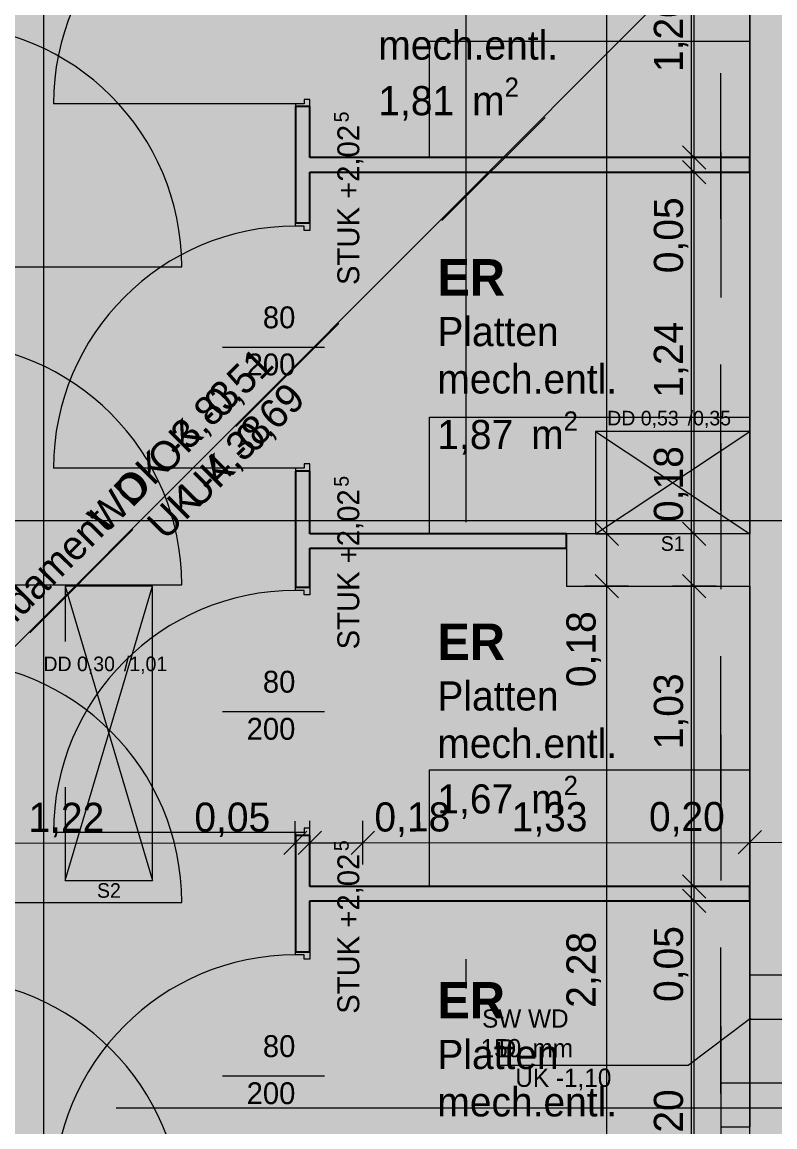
# Model space of a CAD drawing. Header units: metres. Extents: x -14 to 130, y -38 to 4.
# Drawn here: x 2.927 to 5.511, y -8.08 to -4.29 of the extents above; entities that cross this region are included whole.
import ezdxf

# ---------------------------------------------------------------- set-up
doc = ezdxf.new("R2010")
doc.units = ezdxf.units.M
doc.header["$MEASUREMENT"] = 0
for name, pattern in [('Schnittlinie', [0.006, 0.003, -0.0015, 0, -0.0015]), ('Strichlinie eng', [0.002, 0.0015, -0.0005]), ('Untersicht', [0.001, 0.0005, -0.0005])]:
    doc.linetypes.add(name, pattern=pattern)
for name, color, linetype in [('-1._KG PP_3_120 Wand Innen tragend', 7, 'Continuous'), ('-1._KG PP_3_130 Wand Innen', 7, 'Continuous'), ('-1._KG PP_3_220 Bodenaufbau', 7, 'Continuous'), ('-1._KG PP_3_270 Deckendurchbruchsymbol', 7, 'Continuous'), ('-1._KG PP_3_520 Fixeinbauten', 7, 'Continuous'), ('-1._KG PP_3_810 Raum', 7, 'Continuous'), ('-1._KG PP_3_851 Marker Schnitt', 7, 'Continuous'), ('-1._KG PP_3_950 Polierplan Bemaßung', 7, 'Continuous'), ('-1._KG PP_3_Bemaßen_Sperrmaß 2D', 7, 'Continuous'), ('-1._KG PP_3_Gelände_Beschriftung Gelände', 7, 'Continuous'), ('-1._KG PP_3_Kataster Grenzpunkte_Grenzpunkt (GP) Hausecke_Kennzeichen', 7, 'Continuous'), ('-1._KG PP_3_Kataster Grundstücke_Grundstück', 7, 'Continuous')]:
    doc.layers.add(name, color=color, linetype=linetype)
doc.styles.add('ERSTELLTER_STIL_5', font='')
doc.styles.add('ERSTELLTER_STIL_9', font='')
doc.styles.get('ERSTELLTER_STIL_5').set_extended_font_data('Eurostile')
doc.styles.get('ERSTELLTER_STIL_9').set_extended_font_data('Eurostile', bold=True)
doc.linetypes.add('GAS', pattern='A,0,[1,415_260415_PP_VA_1_2 -1 KG1.Shx,S=0.186508,R=0,X=0,Y=0],-26.5,0', length=26.5)

msp = doc.modelspace()

# ---------------------------------------------------------------- hatches: boundary and pattern name
at = {"layer": '-1._KG PP_3_120 Wand Innen tragend', "linetype": 'Continuous', "lineweight": 13, "true_color": 0x3f7f02}
for points in [[(5.425, -3.705), (5.425, -7.56), (5.625, -7.56), (5.625, -3.705)], [(5.425, -6.045), (4.795, -6.045), (4.795, -6.225), (5.425, -6.225)], [(5.625, -7.71), (5.425, -7.71), (5.425, -7.93), (5.625, -7.93)]]:
    msp.add_hatch(color=76, dxfattribs=at).paths.add_polyline_path(points)
at = {"layer": '-1._KG PP_3_130 Wand Innen', "linetype": 'Continuous', "lineweight": 0, "true_color": 0x373737}
for points in [[(3.865, -4.98), (3.915, -4.98), (3.915, -4.58), (3.865, -4.58)], [(3.915, -4.805), (5.425, -4.805), (5.425, -4.755), (3.915, -4.755)], [(3.865, -6.23), (3.915, -6.23), (3.915, -5.83), (3.865, -5.83)], [(3.915, -6.095), (4.795, -6.095), (4.795, -6.045), (3.915, -6.045)], [(3.865, -7.48), (3.915, -7.48), (3.915, -7.08), (3.865, -7.08)], [(3.915, -7.305), (5.425, -7.305), (5.425, -7.255), (3.915, -7.255)]]:
    msp.add_hatch(color=250, dxfattribs=at).paths.add_polyline_path(points)
at = {"layer": '-1._KG PP_3_Gelände_Beschriftung Gelände', "linetype": 'Continuous', "lineweight": 0, "true_color": 0x060c00}
h = msp.add_hatch(color=98, dxfattribs=at)
h.paths.add_polyline_path([(0.6022, -0.6), (0.6319, -8.705), (5.625, -8.705), (5.625, -3.705), (8.725, -3.705), (8.725, -5.925), (8.925, -5.925), (8.925, -5.905), (9.105, -5.905), (9.105, -4.225), (10.725, -4.225), (10.725, -5.905), (10.905, -5.905), (10.905, -6.225), (12.425, -6.225), (12.425, -9.355), (15.32, -9.355), (15.32, -8.955), (18.3552, -8.955), (18.383, -0.6)])
h.paths.add_polyline_path([(1.4029, -0.8), (1.4029, -1.4), (0.8029, -1.4), (0.8029, -0.8)], flags=0)
h.paths.add_polyline_path([(17.5774, -2.893), (17.5774, -2.293), (18.1774, -2.293), (18.1774, -2.893)], flags=0)
at = {"layer": '-1._KG PP_3_Kataster Grenzpunkte_Grenzpunkt (GP) Hausecke_Kennzeichen', "linetype": 'Continuous', "lineweight": 0, "true_color": 0x000000}
msp.add_hatch(color=18, dxfattribs=at).paths.add_polyline_path([(5.4225, -7.71), (5.4227, -7.711), (5.4232, -7.7118), (5.424, -7.7123), (5.425, -7.7125), (5.426, -7.7123), (5.4268, -7.7118), (5.4273, -7.711), (5.4275, -7.71), (5.4273, -7.709), (5.4268, -7.7082), (5.426, -7.7077), (5.425, -7.7075), (5.424, -7.7077), (5.4232, -7.7082), (5.4227, -7.709)])

# ---------------------------------------------------------------- linework, layer by layer
at = {"layer": '-1._KG PP_3_120 Wand Innen tragend', "color": 7, "linetype": 'Continuous', "lineweight": 18, "ltscale": 1000, "flags": 128}
for points in [[(5.425, -3.505), (5.425, -6.045)], [(5.425, -6.045), (4.795, -6.045)], [(4.795, -6.045), (4.795, -6.225)], [(4.795, -6.225), (5.425, -6.225)], [(5.425, -6.225), (5.425, -7.56)], [(5.625, -7.56), (5.425, -7.56)], [(5.425, -7.71), (5.425, -7.93)], [(5.425, -7.71), (5.625, -7.71)], [(5.625, -7.93), (5.425, -7.93)]]:
    msp.add_lwpolyline(points, dxfattribs=at)
at = {"layer": '-1._KG PP_3_120 Wand Innen tragend', "color": 16, "linetype": 'Continuous', "lineweight": 13, "ltscale": 1000, "true_color": 0x7e0000, "flags": 128}
for points in [[(5.425, -7.56), (5.425, -7.71)], [(5.425, -7.93), (5.425, -8.08)]]:
    msp.add_lwpolyline(points, dxfattribs=at)
at = {"layer": '-1._KG PP_3_130 Wand Innen', "color": 7, "linetype": 'Continuous', "lineweight": 13, "ltscale": 1000}
for p, q in [((3.865, -4.57), (3.035, -4.57)), ((3.895, -4.57), (3.865, -4.57)), ((3.865, -4.57), (3.865, -4.58)), ((3.865, -4.58), (3.915, -4.58)), ((3.915, -4.555), (3.895, -4.555)), ((3.895, -4.555), (3.895, -4.57)), ((3.915, -4.58), (3.915, -4.555)), ((3.865, -4.99), (3.865, -4.98)), ((3.865, -4.98), (3.915, -4.98)), ((3.895, -4.99), (3.865, -4.99)), ((3.895, -5.005), (3.895, -4.99)), ((3.915, -4.98), (3.915, -5.005)), ((3.915, -5.005), (3.895, -5.005)), ((2.645, -5.13), (3.475, -5.13)), ((3.615, -5.405), (3.965, -5.405)), ((3.865, -5.82), (3.035, -5.82)), ((3.895, -5.82), (3.865, -5.82)), ((3.865, -5.82), (3.865, -5.83)), ((3.865, -5.83), (3.915, -5.83)), ((3.915, -5.805), (3.895, -5.805)), ((3.895, -5.805), (3.895, -5.82)), ((3.915, -5.83), (3.915, -5.805)), ((2.645, -6.22), (3.475, -6.22)), ((3.865, -6.24), (3.865, -6.23)), ((3.865, -6.23), (3.915, -6.23)), ((3.895, -6.24), (3.865, -6.24)), ((3.895, -6.255), (3.895, -6.24)), ((3.915, -6.23), (3.915, -6.255)), ((3.915, -6.255), (3.895, -6.255)), ((3.615, -6.655), (3.965, -6.655)), ((3.865, -7.07), (3.035, -7.07)), ((3.895, -7.07), (3.865, -7.07)), ((3.865, -7.07), (3.865, -7.08)), ((3.865, -7.08), (3.915, -7.08)), ((3.915, -7.055), (3.895, -7.055)), ((3.895, -7.055), (3.895, -7.07)), ((3.915, -7.08), (3.915, -7.055)), ((2.645, -7.31), (3.475, -7.31)), ((3.865, -7.49), (3.865, -7.48)), ((3.865, -7.48), (3.915, -7.48)), ((3.895, -7.49), (3.865, -7.49)), ((3.895, -7.505), (3.895, -7.49)), ((3.915, -7.48), (3.915, -7.505)), ((3.915, -7.505), (3.895, -7.505)), ((3.615, -7.905), (3.965, -7.905))]:
    msp.add_line(p, q, dxfattribs=at)
at = {"layer": '-1._KG PP_3_130 Wand Innen', "color": 7, "linetype": 'Continuous', "lineweight": 25, "ltscale": 1000}
for p, q in [((3.915, -4.58), (3.865, -4.58)), ((3.915, -4.58), (3.865, -4.58)), ((3.915, -4.58), (3.865, -4.58)), ((3.915, -4.98), (3.865, -4.98)), ((3.915, -4.98), (3.865, -4.98)), ((3.915, -4.98), (3.865, -4.98)), ((3.915, -5.83), (3.865, -5.83)), ((3.915, -5.83), (3.865, -5.83)), ((3.915, -5.83), (3.865, -5.83)), ((3.915, -6.23), (3.865, -6.23)), ((3.915, -6.23), (3.865, -6.23)), ((3.915, -6.23), (3.865, -6.23)), ((3.915, -7.08), (3.865, -7.08)), ((3.915, -7.08), (3.865, -7.08)), ((3.915, -7.08), (3.865, -7.08)), ((3.915, -7.48), (3.865, -7.48)), ((3.915, -7.48), (3.865, -7.48)), ((3.915, -7.48), (3.865, -7.48))]:
    msp.add_line(p, q, dxfattribs=at)
at = {"layer": '-1._KG PP_3_130 Wand Innen', "color": 7, "linetype": 'Continuous', "lineweight": 25, "ltscale": 1000, "flags": 128}
for points in [[(3.865, -4.58), (3.865, -4.98)], [(3.915, -4.755), (3.915, -4.58)], [(5.425, -4.755), (3.915, -4.755)], [(5.425, -4.805), (5.425, -4.755)], [(3.915, -4.98), (3.915, -4.805)], [(3.915, -4.805), (5.425, -4.805)], [(3.865, -5.83), (3.865, -6.23)], [(3.915, -6.045), (3.915, -5.83)], [(4.795, -6.045), (3.915, -6.045)], [(4.795, -6.095), (4.795, -6.045)], [(3.915, -6.23), (3.915, -6.095)], [(3.915, -6.095), (4.795, -6.095)], [(3.865, -7.08), (3.865, -7.48)], [(3.915, -7.255), (3.915, -7.08)], [(5.425, -7.255), (3.915, -7.255)], [(5.425, -7.305), (5.425, -7.255)], [(3.915, -7.48), (3.915, -7.305)], [(3.915, -7.305), (5.425, -7.305)]]:
    msp.add_lwpolyline(points, dxfattribs=at)
at = {"layer": '-1._KG PP_3_130 Wand Innen', "color": 7, "linetype": 'Continuous', "lineweight": 13, "ltscale": 1000}
for centre, start, end in [((3.865, -4.57), 90, 180), ((2.645, -5.13), 0, 90), ((3.865, -5.82), 90, 180), ((2.645, -6.22), 0, 90), ((3.865, -7.07), 90, 180), ((2.645, -7.31), 0, 90), ((3.865, -8.32), 90, 180), ((2.645, -8.4), 0, 90)]:
    msp.add_arc(centre, 0.83, start, end, dxfattribs=at)
at = {"layer": '-1._KG PP_3_220 Bodenaufbau', "color": 7, "linetype": 'Continuous', "lineweight": 18, "ltscale": 1000, "flags": 128}
msp.add_lwpolyline([(3.815, -0.8), (3.815, -1.965), (0.8072, -1.965), (0.8312, -8.5021), (0.8312, -8.505), (5.425, -8.505), (5.425, -3.505), (8.925, -3.505), (8.925, -3.845), (11.105, -3.845), (11.105, -6.225), (15.12, -6.225), (15.12, -8.955), (18.1552, -8.955), (18.1754, -2.893), (17.5774, -2.893), (17.5774, -2.293), (18.1774, -2.293), (18.1824, -0.8)], close=True, dxfattribs=at)
at = {"layer": '-1._KG PP_3_270 Deckendurchbruchsymbol', "color": 7, "linetype": 'Strichlinie eng', "lineweight": 13, "ltscale": 1000}
for p, q in [((4.895, -6.045), (5.425, -5.695)), ((4.895, -5.695), (5.425, -6.045)), ((3.075, -7.235), (3.375, -6.225)), ((3.075, -6.225), (3.375, -7.235))]:
    msp.add_line(p, q, dxfattribs=at)
at = {"layer": '-1._KG PP_3_270 Deckendurchbruchsymbol', "color": 7, "linetype": 'Strichlinie eng', "lineweight": 13, "ltscale": 1000, "flags": 128}
for points in [[(5.425, -6.045), (5.425, -5.695), (4.895, -5.695), (4.895, -6.045)], [(3.375, -7.235), (3.375, -6.225), (3.075, -6.225), (3.075, -7.235)]]:
    msp.add_lwpolyline(points, close=True, dxfattribs=at)
at = {"layer": '-1._KG PP_3_520 Fixeinbauten', "color": 8, "linetype": 'Continuous', "lineweight": 13, "ltscale": 1000, "flags": 128}
for points in [[(5.425, -4.755), (4.325, -4.755), (4.325, -4.355), (5.425, -4.355)], [(5.425, -6.045), (4.325, -6.045), (4.325, -5.645), (5.425, -5.645)], [(5.425, -7.255), (4.325, -7.255), (4.325, -6.855), (5.425, -6.855)]]:
    msp.add_lwpolyline(points, close=True, dxfattribs=at)
at = {"layer": '-1._KG PP_3_851 Marker Schnitt', "color": 7, "linetype": 'Schnittlinie', "lineweight": 13, "ltscale": 1000}
for p, q in [((4.45, 3.0949), (4.45, -18.475)), ((-2.85, -8.015), (14.6743, -8.015))]:
    msp.add_line(p, q, dxfattribs=at)
at = {"layer": '-1._KG PP_3_Bemaßen_Sperrmaß 2D', "color": 5, "linetype": 'GAS', "lineweight": 0, "ltscale": 1000}
for p, q in [((3, 3), (3, -36)), ((-1.5, -6), (21, -6))]:
    msp.add_line(p, q, dxfattribs=at)
at = {"layer": '-1._KG PP_3_Gelände_Beschriftung Gelände', "color": 7, "linetype": 'Continuous', "lineweight": 18, "ltscale": 1000, "flags": 128}
msp.add_lwpolyline([(5.225, -9.205), (5.225, -3.705)], dxfattribs=at)
at = {"layer": '-1._KG PP_3_Kataster Grenzpunkte_Grenzpunkt (GP) Hausecke_Kennzeichen', "color": 76, "linetype": 'Continuous', "lineweight": 13, "ltscale": 1000, "true_color": 0x3f7f02}
for p, q in [((4.9339, -6.045), (4.9339, -0.8)), ((4.8939, -6.005), (4.9739, -6.085)), ((5.0089, -6.045), (4.8589, -6.045)), ((4.9339, -6.225), (4.9339, -6.045)), ((4.8939, -6.185), (4.9739, -6.265)), ((5.0089, -6.225), (4.8589, -6.225)), ((4.9339, -8.505), (4.9339, -6.225))]:
    msp.add_line(p, q, dxfattribs=at)
at = {"layer": '-1._KG PP_3_Kataster Grenzpunkte_Grenzpunkt (GP) Hausecke_Kennzeichen', "color": 6, "linetype": 'Continuous', "lineweight": 13, "ltscale": 1000, "true_color": 0xfb02fe}
for p, q in [((5.2339, -4.755), (5.2339, -3.555)), ((5.1939, -4.715), (5.2739, -4.795)), ((5.3089, -4.755), (5.1589, -4.755)), ((5.1939, -4.765), (5.2739, -4.845)), ((5.2339, -4.805), (5.2339, -4.755)), ((5.3089, -4.805), (5.1589, -4.805)), ((5.2339, -6.045), (5.2339, -4.805)), ((5.1939, -6.005), (5.2739, -6.085)), ((5.3089, -6.045), (5.1589, -6.045)), ((5.2339, -6.225), (5.2339, -6.045)), ((5.1939, -6.185), (5.2739, -6.265)), ((5.3089, -6.225), (5.1589, -6.225)), ((5.2339, -7.255), (5.2339, -6.225)), ((3.8649, -7.1807), (3.8648, -7.0307)), ((3.9152, -7.1806), (3.915, -7.0306)), ((4.0965, -7.1804), (4.0963, -7.0304)), ((5.4252, -7.1788), (5.425, -7.0288)), ((3.9048, -7.0657), (3.8249, -7.1458)), ((3.955, -7.0656), (3.8751, -7.1457)), ((4.1364, -7.0654), (4.0565, -7.1455)), ((5.465, -7.0637), (5.3851, -7.1438)), ((2.6458, -7.1072), (3.8649, -7.1057)), ((3.8649, -7.1057), (3.9151, -7.1056)), ((3.9151, -7.1056), (4.0964, -7.1054)), ((4.0964, -7.1054), (5.4251, -7.1038)), ((5.4251, -7.1038), (5.6251, -7.1035)), ((5.1939, -7.215), (5.2739, -7.295)), ((5.3089, -7.255), (5.1589, -7.255)), ((5.1939, -7.265), (5.2739, -7.345)), ((5.2339, -7.305), (5.2339, -7.255)), ((5.3089, -7.305), (5.1589, -7.305)), ((5.2339, -8.505), (5.2339, -7.305))]:
    msp.add_line(p, q, dxfattribs=at)
at = {"layer": '-1._KG PP_3_Kataster Grenzpunkte_Grenzpunkt (GP) Hausecke_Kennzeichen', "color": 7, "linetype": 'Continuous', "lineweight": 13, "ltscale": 1000}
for p, q in [((0.6319, -8.705), (5.625, -3.705)), ((5.423, -7.7115), (5.213, -7.869)), ((4.9714, -7.869), (4.5614, -7.869)), ((5.213, -7.869), (4.9714, -7.869))]:
    msp.add_line(p, q, dxfattribs=at)
at = {"layer": '-1._KG PP_3_Kataster Grenzpunkte_Grenzpunkt (GP) Hausecke_Kennzeichen', "color": 30, "linetype": 'Untersicht', "lineweight": 13, "ltscale": 1000, "true_color": 0xff6400}
msp.add_line((0.8312, -8.505), (5.425, -3.915), dxfattribs=at)
at = {"layer": '-1._KG PP_3_Kataster Grenzpunkte_Grenzpunkt (GP) Hausecke_Kennzeichen', "color": 7, "linetype": 'Continuous', "lineweight": 13, "ltscale": 1000}
msp.add_circle((5.425, -7.71), 0.0025, dxfattribs=at)
at = {"layer": '-1._KG PP_3_Kataster Grundstücke_Grundstück', "color": 30, "linetype": 'Untersicht', "lineweight": 13, "ltscale": 1000, "true_color": 0xff6400, "flags": 128}
for points in [[(5.425, -7.93), (5.425, -3.505), (6.86, -3.505)], [(3.865, -8.505), (3.865, -8.405), (5.325, -8.405), (5.325, -3.735), (0.9137, -3.735)], [(5.325, -3.735), (5.325, -7.93)], [(5.325, -3.735), (5.325, -7.93)], [(5.325, -3.735), (5.325, -7.93)], [(5.325, -7.93), (5.325, -8.08)], [(5.425, -8.08), (5.425, -7.93)], [(5.325, -8.08), (5.325, -8.405), (3.865, -8.405), (3.865, -8.505), (5.425, -8.505), (5.425, -8.08)], [(5.325, -8.08), (5.325, -8.405), (3.865, -8.405), (3.865, -8.505), (5.425, -8.505), (5.425, -8.08)]]:
    msp.add_lwpolyline(points, dxfattribs=at)
at = {"layer": '-1._KG PP_3_Kataster Grundstücke_Grundstück', "color": 16, "linetype": 'Untersicht', "lineweight": 13, "ltscale": 1000, "true_color": 0x7e0000, "flags": 128}
for points in [[(5.425, -7.93), (5.325, -7.93)], [(5.325, -8.08), (5.425, -8.08)]]:
    msp.add_lwpolyline(points, dxfattribs=at)

# ---------------------------------------------------------------- texts
at = {"layer": '-1._KG PP_3_130 Wand Innen', "color": 7, "linetype": 'Continuous', "lineweight": 13, "attachment_point": 9, "rotation": 90, "style": 'ERSTELLTER_STIL_5'}
for s, insert, char_height in [('\\A1;{\\pqr;\\pt0;\\fEurostile|b0|i0|c0|p0;\\W1.000000;5}', (4.0486, -4.5968), 0.05), ('\\A1;{\\pqr;\\pt0;\\fEurostile|b0|i0|c0|p0;\\W1.000000;STUK +2,02}', (4.0982, -4.6428), 0.075), ('\\A1;{\\pqr;\\pt0;\\fEurostile|b0|i0|c0|p0;\\W1.000000;5}', (4.0486, -5.8468), 0.05), ('\\A1;{\\pqr;\\pt0;\\fEurostile|b0|i0|c0|p0;\\W1.000000;STUK +2,02}', (4.0982, -5.8928), 0.075), ('\\A1;{\\pqr;\\pt0;\\fEurostile|b0|i0|c0|p0;\\W1.000000;5}', (4.0486, -7.0968), 0.05), ('\\A1;{\\pqr;\\pt0;\\fEurostile|b0|i0|c0|p0;\\W1.000000;STUK +2,02}', (4.0982, -7.1428), 0.075)]:
    msp.add_mtext(s, dxfattribs=dict(at, insert=insert, char_height=char_height))
at = {"layer": '-1._KG PP_3_130 Wand Innen', "color": 7, "linetype": 'Continuous', "lineweight": 13, "char_height": 0.075, "attachment_point": 9, "style": 'ERSTELLTER_STIL_5'}
for s, insert in [('\\A1;{\\pqr;\\pt0;\\fEurostile|b0|i0|c0|p0;\\W1.000000;80}', (3.865, -5.3414)), ('\\A1;{\\pqr;\\pt0;\\fEurostile|b0|i0|c0|p0;\\W1.000000;200}', (3.865, -5.503)), ('\\A1;{\\pqr;\\pt0;\\fEurostile|b0|i0|c0|p0;\\W1.000000;80}', (3.865, -6.5914)), ('\\A1;{\\pqr;\\pt0;\\fEurostile|b0|i0|c0|p0;\\W1.000000;200}', (3.865, -6.753)), ('\\A1;{\\pqr;\\pt0;\\fEurostile|b0|i0|c0|p0;\\W1.000000;80}', (3.865, -7.8414)), ('\\A1;{\\pqr;\\pt0;\\fEurostile|b0|i0|c0|p0;\\W1.000000;200}', (3.865, -8.003))]:
    msp.add_mtext(s, dxfattribs=dict(at, insert=insert))
at = {"layer": '-1._KG PP_3_270 Deckendurchbruchsymbol', "color": 1, "linetype": 'Continuous', "lineweight": 0, "char_height": 0.05, "style": 'ERSTELLTER_STIL_5'}
for s, insert, attachment_point in [('\\A1;{\\pqc;\\pt0;\\fEurostile|b0|i0|c0|p0;\\W1.000000;DD 0,53\\fEurostile|b0|i0|c0|p0;\\W1.000000;\\A1{\\H.66x;\\S^  ;}\\fEurostile|b0|i0|c0|p0;\\W1.000000; /0,35\\fEurostile|b0|i0|c0|p0;\\W1.000000;\\A1{\\H.66x;\\S^  ;}\\fEurostile|b0|i0|c0|p0;\\W1.000000;\\fEurostile|b0|i0|c0|p0;\\W1.000000;\\A1{\\H.66x;\\S^  ;}}', (5.16, -5.6881), 8), ('\\A1;{\\pqc;\\pt0;\\fEurostile|b0|i0|c0|p0;\\W1.000000;S1}', (5.16, -6.0539), 2), ('\\A1;{\\pqc;\\pt0;\\fEurostile|b0|i0|c0|p0;\\W1.000000;DD 0,30\\fEurostile|b0|i0|c0|p0;\\W1.000000;\\A1{\\H.66x;\\S^  ;}\\fEurostile|b0|i0|c0|p0;\\W1.000000; /1,01\\fEurostile|b0|i0|c0|p0;\\W1.000000;\\A1{\\H.66x;\\S^  ;}\\fEurostile|b0|i0|c0|p0;\\W1.000000;\\fEurostile|b0|i0|c0|p0;\\W1.000000;\\A1{\\H.66x;\\S^  ;}}', (3.225, -6.5312), 8), ('\\A1;{\\pqc;\\pt0;\\fEurostile|b0|i0|c0|p0;\\W1.000000;S2}', (3.225, -7.2439), 2)]:
    msp.add_mtext(s, dxfattribs=dict(at, insert=insert, attachment_point=attachment_point))
at = {"layer": '-1._KG PP_3_810 Raum', "color": 7, "linetype": 'Continuous', "lineweight": 13, "attachment_point": 1}
for s, insert, char_height, style in [('\\A1;{\\pql;\\pt0;\\fEurostile|b0|i0|c0|p0;\\W1.000000;mech.entl.}', (4.1497, -4.3188), 0.1, 'ERSTELLTER_STIL_5'), ('\\A1;{\\pql;\\pt0,0.05;\\fEurostile|b0|i0|c0|p0;\\W1.000000;1,81\\fEurostile|b0|i0|c0|p0;\\W1.000000;\\A1{\\H.66x;\\S^  ;}\\fEurostile|b0|i0|c0|p0;\\W1.000000; m\\fEurostile|b0|i0|c0|p0;\\W1.000000;\\A1{\\H.66x;\\S2^  ;}}', (4.1497, -4.4803), 0.1, 'ERSTELLTER_STIL_5'), ('\\A1;{\\pql;\\pt0;\\fEurostile|b1|i0|c0|p0;\\W1.000000;ER}', (4.3523, -5.1031), 0.125, 'ERSTELLTER_STIL_9'), ('\\A1;{\\pql;\\pt0;\\fEurostile|b0|i0|c0|p0;\\W1.000000;Platten}', (4.3523, -5.3016), 0.1, 'ERSTELLTER_STIL_5'), ('\\A1;{\\pql;\\pt0;\\fEurostile|b0|i0|c0|p0;\\W1.000000;mech.entl.}', (4.3523, -5.4641), 0.1, 'ERSTELLTER_STIL_5'), ('\\A1;{\\pql;\\pt0,0.05;\\fEurostile|b0|i0|c0|p0;\\W1.000000;1,87\\fEurostile|b0|i0|c0|p0;\\W1.000000;\\A1{\\H.66x;\\S^  ;}\\fEurostile|b0|i0|c0|p0;\\W1.000000; m\\fEurostile|b0|i0|c0|p0;\\W1.000000;\\A1{\\H.66x;\\S2^  ;}}', (4.3523, -5.6256), 0.1, 'ERSTELLTER_STIL_5'), ('\\A1;{\\pql;\\pt0;\\fEurostile|b1|i0|c0|p0;\\W1.000000;ER}', (4.3523, -6.3531), 0.125, 'ERSTELLTER_STIL_9'), ('\\A1;{\\pql;\\pt0;\\fEurostile|b0|i0|c0|p0;\\W1.000000;Platten}', (4.3523, -6.5516), 0.1, 'ERSTELLTER_STIL_5'), ('\\A1;{\\pql;\\pt0;\\fEurostile|b0|i0|c0|p0;\\W1.000000;mech.entl.}', (4.3523, -6.7141), 0.1, 'ERSTELLTER_STIL_5'), ('\\A1;{\\pql;\\pt0,0.05;\\fEurostile|b0|i0|c0|p0;\\W1.000000;1,67\\fEurostile|b0|i0|c0|p0;\\W1.000000;\\A1{\\H.66x;\\S^  ;}\\fEurostile|b0|i0|c0|p0;\\W1.000000; m\\fEurostile|b0|i0|c0|p0;\\W1.000000;\\A1{\\H.66x;\\S2^  ;}}', (4.3523, -6.8756), 0.1, 'ERSTELLTER_STIL_5'), ('\\A1;{\\pql;\\pt0;\\fEurostile|b1|i0|c0|p0;\\W1.000000;ER}', (4.3523, -7.5831), 0.125, 'ERSTELLTER_STIL_9'), ('\\A1;{\\pql;\\pt0;\\fEurostile|b0|i0|c0|p0;\\W1.000000;Platten}', (4.3523, -7.7816), 0.1, 'ERSTELLTER_STIL_5'), ('\\A1;{\\pql;\\pt0;\\fEurostile|b0|i0|c0|p0;\\W1.000000;mech.entl.}', (4.3523, -7.9441), 0.1, 'ERSTELLTER_STIL_5')]:
    msp.add_mtext(s, dxfattribs=dict(at, insert=insert, char_height=char_height, style=style))
at = {"layer": '-1._KG PP_3_950 Polierplan Bemaßung', "color": 6, "linetype": 'Continuous', "lineweight": 13, "true_color": 0xfb02fe, "char_height": 0.1, "width": 0.306373, "attachment_point": 7, "style": 'ERSTELLTER_STIL_5'}
for s, insert, rotation in [('\\A1;{\\pql;\\fEurostile|b0|i0|c0|p0;\\W1.000000;1,20}', (5.2139, -4.4614), 90), ('\\A1;{\\pql;\\fEurostile|b0|i0|c0|p0;\\W1.000000;0,05}', (5.2139, -5.1514), 90), ('\\A1;{\\pql;\\fEurostile|b0|i0|c0|p0;\\W1.000000;1,24}', (5.2139, -5.5782), 90), ('\\A1;{\\pql;\\fEurostile|b0|i0|c0|p0;\\W1.000000;0,18}', (5.2139, -6.005), 90), ('\\A1;{\\pql;\\fEurostile|b0|i0|c0|p0;\\W1.000000;1,03}', (5.2139, -6.7845), 90), ('\\A1;{\\pql;\\fEurostile|b0|i0|c0|p0;\\W1.000000;1,22}', (2.9489, -7.0869), 0.0714), ('\\A1;{\\pql;\\fEurostile|b0|i0|c0|p0;\\W1.000000;0,05}', (3.5185, -7.0861), 0.0714), ('\\A1;{\\pql;\\fEurostile|b0|i0|c0|p0;\\W1.000000;0,18}', (4.1364, -7.0854), 0.0714), ('\\A1;{\\pql;\\fEurostile|b0|i0|c0|p0;\\W1.000000;1,33}', (4.6075, -7.0848), 0.0714), ('\\A1;{\\pql;\\fEurostile|b0|i0|c0|p0;\\W1.000000;0,20}', (5.0787, -7.0842), 0.0714), ('\\A1;{\\pql;\\fEurostile|b0|i0|c0|p0;\\W1.000000;0,05}', (5.2139, -7.6514), 90), ('\\A1;{\\pql;\\fEurostile|b0|i0|c0|p0;\\W1.000000;1,20}', (5.2139, -8.2114), 90)]:
    msp.add_mtext(s, dxfattribs=dict(at, insert=insert, rotation=rotation))
at = {"layer": '-1._KG PP_3_950 Polierplan Bemaßung', "color": 76, "linetype": 'Continuous', "lineweight": 13, "true_color": 0x3f7f02, "char_height": 0.1, "width": 0.306373, "attachment_point": 7, "rotation": 90, "style": 'ERSTELLTER_STIL_5'}
for s, insert in [('\\A1;{\\pql;\\fEurostile|b0|i0|c0|p0;\\W1.000000;0,18}', (4.9139, -6.5714)), ('\\A1;{\\pql;\\fEurostile|b0|i0|c0|p0;\\W1.000000;2,28}', (4.9139, -7.6714))]:
    msp.add_mtext(s, dxfattribs=dict(at, insert=insert))
at = {"layer": '-1._KG PP_3_Kataster Grenzpunkte_Grenzpunkt (GP) Hausecke_Kennzeichen', "color": 30, "linetype": 'Continuous', "lineweight": 13, "true_color": 0xff6400, "insert": (3.4498, -5.8806), "char_height": 0.1, "attachment_point": 4, "rotation": 44.9762, "line_spacing_factor": 0.968161, "style": 'ERSTELLTER_STIL_5'}
msp.add_mtext('\\A1;{\\pql;\\fEurostile|b0|i0|c0|p0;\\W1.000000;OK \\fEurostile|b0|i0|c0|p0;\\W1.000000;\\fEurostile|b0|i0|c0|p0;\\W1.000000;-0,51\\fEurostile|b0|i0|c0|p0;\\W1.000000;\\A1{\\H.66x;\\S^  ;}\\fEurostile|b0|i0|c0|p0;\\W1.000000;\\fEurostile|b0|i0|c0|p0;\\W1.000000;\\P\\pql;\\fEurostile|b0|i0|c0|p0;\\W1.000000;UK \\fEurostile|b0|i0|c0|p0;\\W1.000000;\\fEurostile|b0|i0|c0|p0;\\W1.000000;-0,69\\fEurostile|b0|i0|c0|p0;\\W1.000000;\\A1{\\H.66x;\\S^  ;}\\fEurostile|b0|i0|c0|p0;\\W1.000000;\\fEurostile|b0|i0|c0|p0;\\W1.000000;}', dxfattribs=at)
at = {"layer": '-1._KG PP_3_Kataster Grenzpunkte_Grenzpunkt (GP) Hausecke_Kennzeichen', "color": 7, "linetype": 'Continuous', "lineweight": 13, "insert": (3.3362, -5.989), "char_height": 0.1, "attachment_point": 4, "rotation": 45.0397, "line_spacing_factor": 0.968161, "style": 'ERSTELLTER_STIL_5'}
msp.add_mtext('\\A1;{\\pql;\\fEurostile|b0|i0|c0|p0;\\W1.000000;OK \\fEurostile|b0|i0|c0|p0;\\W1.000000;\\fEurostile|b0|i0|c0|p0;\\W1.000000;-3,83\\fEurostile|b0|i0|c0|p0;\\W1.000000;\\A1{\\H.66x;\\S^  ;}\\fEurostile|b0|i0|c0|p0;\\W1.000000;\\fEurostile|b0|i0|c0|p0;\\W1.000000;\\P\\pql;\\fEurostile|b0|i0|c0|p0;\\W1.000000;UK \\fEurostile|b0|i0|c0|p0;\\W1.000000;\\fEurostile|b0|i0|c0|p0;\\W1.000000;-4,38\\fEurostile|b0|i0|c0|p0;\\W1.000000;\\A1{\\H.66x;\\S^  ;}\\fEurostile|b0|i0|c0|p0;\\W1.000000;\\fEurostile|b0|i0|c0|p0;\\W1.000000;}', dxfattribs=at)
at = {"layer": '-1._KG PP_3_Kataster Grenzpunkte_Grenzpunkt (GP) Hausecke_Kennzeichen', "color": 30, "linetype": 'Continuous', "lineweight": 13, "true_color": 0xff6400, "insert": (3.2588, -6.0926), "char_height": 0.1, "attachment_point": 4, "rotation": 44.9762, "style": 'ERSTELLTER_STIL_5'}
msp.add_mtext('\\A1;{\\pql;\\fEurostile|b0|i0|c0|p0;\\W1.000000;\\fEurostile|b0|i0|c0|p0;\\W1.000000;\\fEurostile|b0|i0|c0|p0;\\W1.000000;WD\\fEurostile|b0|i0|c0|p0;\\W1.000000;\\A1{\\H.66x;\\S^  ;}\\fEurostile|b0|i0|c0|p0;\\W1.000000;\\fEurostile|b0|i0|c0|p0;\\W1.000000;\\P\\pql;\\fEurostile|b0|i0|c0|p0;\\W1.000000;\\fEurostile|b0|i0|c0|p0;\\W1.000000;\\fEurostile|b0|i0|c0|p0;\\W1.000000;\\fEurostile|b0|i0|c0|p0;\\W1.000000;\\A1{\\H.66x;\\S^  ;}\\fEurostile|b0|i0|c0|p0;\\W1.000000;\\fEurostile|b0|i0|c0|p0;\\W1.000000;}', dxfattribs=at)
at = {"layer": '-1._KG PP_3_Kataster Grenzpunkte_Grenzpunkt (GP) Hausecke_Kennzeichen', "color": 7, "linetype": 'Continuous', "lineweight": 13, "insert": (2.8067, -6.5404), "char_height": 0.1, "attachment_point": 4, "rotation": 45.0397, "style": 'ERSTELLTER_STIL_5'}
msp.add_mtext('\\A1;{\\pql;\\fEurostile|b0|i0|c0|p0;\\W1.000000;\\fEurostile|b0|i0|c0|p0;\\W1.000000;\\fEurostile|b0|i0|c0|p0;\\W1.000000;Fundament\\fEurostile|b0|i0|c0|p0;\\W1.000000;\\A1{\\H.66x;\\S^  ;}\\fEurostile|b0|i0|c0|p0;\\W1.000000;\\fEurostile|b0|i0|c0|p0;\\W1.000000;\\P\\pql;\\fEurostile|b0|i0|c0|p0;\\W1.000000;\\fEurostile|b0|i0|c0|p0;\\W1.000000;\\fEurostile|b0|i0|c0|p0;\\W1.000000;\\fEurostile|b0|i0|c0|p0;\\W1.000000;\\A1{\\H.66x;\\S^  ;}\\fEurostile|b0|i0|c0|p0;\\W1.000000;\\fEurostile|b0|i0|c0|p0;\\W1.000000;}', dxfattribs=at)
at = {"layer": '-1._KG PP_3_Kataster Grenzpunkte_Grenzpunkt (GP) Hausecke_Kennzeichen', "color": 7, "linetype": 'Continuous', "lineweight": 13, "char_height": 0.0625, "style": 'ERSTELLTER_STIL_5'}
for s, insert, attachment_point in [('\\A1;{\\pqr;\\pt0,1;\\fEurostile|b0|i0|c0|p0;\\W1.000000;SW WD\\fEurostile|b0|i0|c0|p0;\\W1.000000;\\A1{\\H.66x;\\S^  ;}\\fEurostile|b0|i0|c0|p0;\\W1.000000;\\fEurostile|b0|i0|c0|p0;\\W1.000000;\\A1{\\H.66x;\\S^  ;}\\fEurostile|b0|i0|c0|p0;\\W1.000000;\\fEurostile|b0|i0|c0|p0;\\W1.000000;\\fEurostile|b0|i0|c0|p0;\\W1.000000;\\fEurostile|b0|i0|c0|p0;\\W1.000000;\\fEurostile|b0|i0|c0|p0;\\W1.000000;\\fEurostile|b0|i0|c0|p0;\\W1.000000;\\fEurostile|b0|i0|c0|p0;\\W1.000000;\\A1{\\H.66x;\\S^  ;}\\fEurostile|b0|i0|c0|p0;\\W1.000000;\\fEurostile|b0|i0|c0|p0;\\W1.000000;\\A1{\\H.66x;\\S^  ;}\\fEurostile|b0|i0|c0|p0;\\W1.000000;\\fEurostile|b0|i0|c0|p0;\\W1.000000;\\fEurostile|b0|i0|c0|p0;\\W1.000000;\\fEurostile|b0|i0|c0|p0;\\W1.000000;\\fEurostile|b0|i0|c0|p0;\\W1.000000;\\fEurostile|b0|i0|c0|p0;\\W1.000000;\\fEurostile|b0|i0|c0|p0;\\W1.000000;\\A1{\\H.66x;\\S^  ;}\\fEurostile|b0|i0|c0|p0;\\W1.000000;\\fEurostile|b0|i0|c0|p0;\\W1.000000;\\A1{\\H.66x;\\S^  ;}\\fEurostile|b0|i0|c0|p0;\\W1.000000;\\fEurostile|b0|i0|c0|p0;\\W1.000000;\\fEurostile|b0|i0|c0|p0;\\W1.000000;\\fEurostile|b0|i0|c0|p0;\\W1.000000;\\fEurostile|b0|i0|c0|p0;\\W1.000000;\\fEurostile|b0|i0|c0|p0;\\W1.000000;\\fEurostile|b0|i0|c0|p0;\\W1.000000;\\A1{\\H.66x;\\S^  ;}\\fEurostile|b0|i0|c0|p0;\\W1.000000;\\fEurostile|b0|i0|c0|p0;\\W1.000000;\\A1{\\H.66x;\\S^  ;}\\fEurostile|b0|i0|c0|p0;\\W1.000000;\\fEurostile|b0|i0|c0|p0;\\W1.000000;\\fEurostile|b0|i0|c0|p0;\\W1.000000;\\fEurostile|b0|i0|c0|p0;\\W1.000000;\\fEurostile|b0|i0|c0|p0;\\W1.000000;\\fEurostile|b0|i0|c0|p0;\\W1.000000;\\fEurostile|b0|i0|c0|p0;\\W1.000000;\\A1{\\H.66x;\\S^  ;}\\fEurostile|b0|i0|c0|p0;\\W1.000000;\\fEurostile|b0|i0|c0|p0;\\W1.000000;\\A1{\\H.66x;\\S^  ;}\\fEurostile|b0|i0|c0|p0;\\W1.000000;\\fEurostile|b0|i0|c0|p0;\\W1.000000;\\fEurostile|b0|i0|c0|p0;\\W1.000000;\\fEurostile|b0|i0|c0|p0;\\W1.000000;\\fEurostile|b0|i0|c0|p0;\\W1.000000;\\fEurostile|b0|i0|c0|p0;\\W1.000000;\\fEurostile|b0|i0|c0|p0;\\W1.000000;\\A1{\\H.66x;\\S^  ;}\\fEurostile|b0|i0|c0|p0;\\W1.000000;}', (4.9714, -7.6769), 3), ('\\A1;{\\pqr;\\pt0,1;\\fEurostile|b0|i0|c0|p0;\\W1.000000;}', (4.6232, -7.6658), 3), ('\\A1;{\\pqr;\\pt0,1;\\fEurostile|b0|i0|c0|p0;\\W1.000000;150\\fEurostile|b0|i0|c0|p0;\\W1.000000;\\A1{\\H.66x;\\S^  ;}\\fEurostile|b0|i0|c0|p0;\\W1.000000; mm\\fEurostile|b0|i0|c0|p0;\\W1.000000;\\A1{\\H.66x;\\S^  ;}\\fEurostile|b0|i0|c0|p0;\\W1.000000;\\fEurostile|b0|i0|c0|p0;\\W1.000000;\\fEurostile|b0|i0|c0|p0;\\W1.000000;\\fEurostile|b0|i0|c0|p0;\\W1.000000;\\fEurostile|b0|i0|c0|p0;\\W1.000000;\\fEurostile|b0|i0|c0|p0;\\W1.000000;\\fEurostile|b0|i0|c0|p0;\\W1.000000;\\A1{\\H.66x;\\S^  ;}\\fEurostile|b0|i0|c0|p0;\\W1.000000;\\fEurostile|b0|i0|c0|p0;\\W1.000000;\\A1{\\H.66x;\\S^  ;}\\fEurostile|b0|i0|c0|p0;\\W1.000000;\\fEurostile|b0|i0|c0|p0;\\W1.000000;\\fEurostile|b0|i0|c0|p0;\\W1.000000;\\fEurostile|b0|i0|c0|p0;\\W1.000000;\\fEurostile|b0|i0|c0|p0;\\W1.000000;\\fEurostile|b0|i0|c0|p0;\\W1.000000;\\fEurostile|b0|i0|c0|p0;\\W1.000000;\\A1{\\H.66x;\\S^  ;}\\fEurostile|b0|i0|c0|p0;\\W1.000000;\\fEurostile|b0|i0|c0|p0;\\W1.000000;\\A1{\\H.66x;\\S^  ;}\\fEurostile|b0|i0|c0|p0;\\W1.000000;\\fEurostile|b0|i0|c0|p0;\\W1.000000;\\fEurostile|b0|i0|c0|p0;\\W1.000000;\\fEurostile|b0|i0|c0|p0;\\W1.000000;\\fEurostile|b0|i0|c0|p0;\\W1.000000;\\fEurostile|b0|i0|c0|p0;\\W1.000000;\\fEurostile|b0|i0|c0|p0;\\W1.000000;\\A1{\\H.66x;\\S^  ;}\\fEurostile|b0|i0|c0|p0;\\W1.000000;\\fEurostile|b0|i0|c0|p0;\\W1.000000;\\A1{\\H.66x;\\S^  ;}\\fEurostile|b0|i0|c0|p0;\\W1.000000;\\fEurostile|b0|i0|c0|p0;\\W1.000000;\\fEurostile|b0|i0|c0|p0;\\W1.000000;\\fEurostile|b0|i0|c0|p0;\\W1.000000;\\fEurostile|b0|i0|c0|p0;\\W1.000000;\\fEurostile|b0|i0|c0|p0;\\W1.000000;\\fEurostile|b0|i0|c0|p0;\\W1.000000;\\A1{\\H.66x;\\S^  ;}\\fEurostile|b0|i0|c0|p0;\\W1.000000;\\fEurostile|b0|i0|c0|p0;\\W1.000000;\\A1{\\H.66x;\\S^  ;}\\fEurostile|b0|i0|c0|p0;\\W1.000000;\\fEurostile|b0|i0|c0|p0;\\W1.000000;\\fEurostile|b0|i0|c0|p0;\\W1.000000;\\fEurostile|b0|i0|c0|p0;\\W1.000000;\\fEurostile|b0|i0|c0|p0;\\W1.000000;\\fEurostile|b0|i0|c0|p0;\\W1.000000;\\fEurostile|b0|i0|c0|p0;\\W1.000000;\\A1{\\H.66x;\\S^  ;}\\fEurostile|b0|i0|c0|p0;\\W1.000000;}', (4.9714, -7.7785), 3), ('\\A1;{\\pqr;\\pt0,1;\\fEurostile|b0|i0|c0|p0;\\W1.000000;D}', (4.6232, -7.7791), 3), ('\\A1;{\\pql;\\fEurostile|b0|i0|c0|p0;\\W1.000000;UK \\fEurostile|b0|i0|c0|p0;\\W1.000000;-1,10}', (4.6198, -7.8801), 1)]:
    msp.add_mtext(s, dxfattribs=dict(at, insert=insert, attachment_point=attachment_point))

doc.saveas('drawing.dxf')
